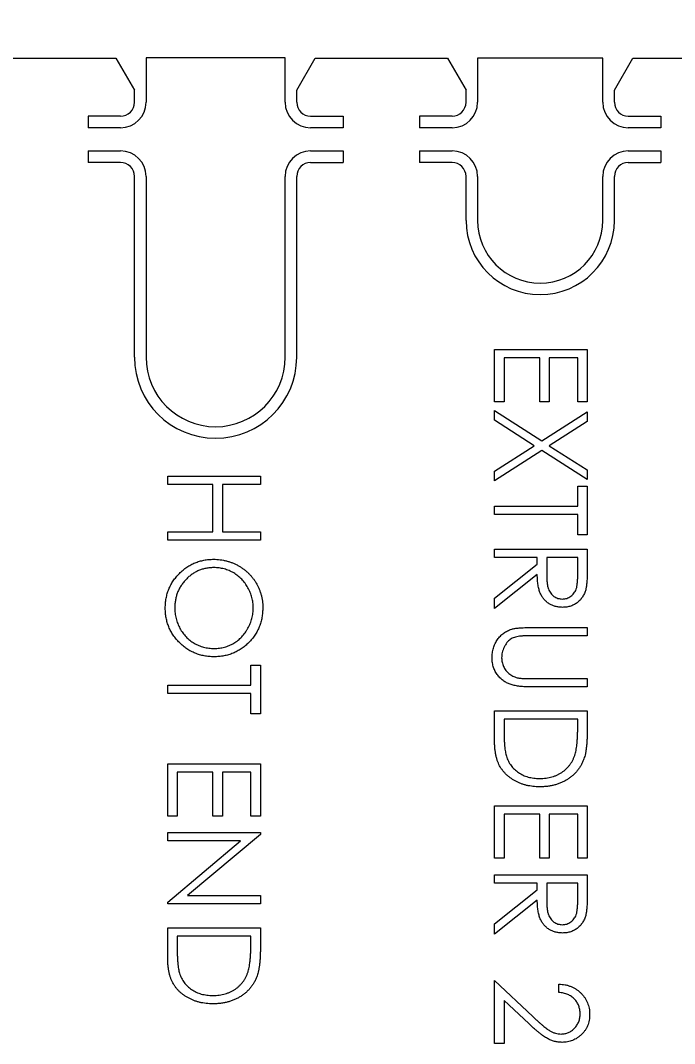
# Model space of a CAD drawing. Header units: millimetres. Extents: x 5 to 292, y 3 to 208.
# Drawn here: x 41.45 to 48.5, y 129.87 to 140.91 of the extents above; entities that cross this region are included whole.
import ezdxf

# ---------------------------------------------------------------- set-up
doc = ezdxf.new("R2010")
doc.units = ezdxf.units.MM
doc.layers.add('DIMENSIONS', color=179, linetype='Continuous')
doc.styles.add('SLDTEXTSTYLE1', font='TXT', dxfattribs={"width": 0.75})
doc.dimstyles.new('SLDDIMSTYLE1', dxfattribs={"dimtxt": 3.5, "dimasz": 3.302, "dimexe": 0, "dimexo": 0.0625, "dimgap": 0.875, "dimtad": 2, "dimlfac": 2, "dimrnd": 1e-09, "dimzin": 12, "dimdsep": 46, "dimtxsty": 'SLDTEXTSTYLE1', "dimblk1": 'CLOSED', "dimblk2": 'CLOSED', "dimsah": 1, "dimcen": 0.09, "dimadec": 0, "dimazin": 3, "dimtfac": 1, "dimtofl": 0, "dimtmove": 0, "dimatfit": 3, "dimldrblk": 'CLOSED', "dimfxl": 1, "dimfrac": 2, "dimtolj": 1, "dimtzin": 12, "dimarcsym": 0})

# ---------------------------------------------------------------- blocks, each defined once
blk = doc.blocks.new('_CLOSED')
at = {"color": 0, "linetype": 'ByBlock', "lineweight": -2}
for p, q in [((-1, 0.166667), (0, 0)), ((-1, 0.166667), (-1, -0.166667)), ((0, 0), (-1, -0.166667)), ((0, 0), (-1, 0))]:
    blk.add_line(p, q, dxfattribs=at)
blk = doc.blocks.new('_D_1')
at = {"layer": 'DIMENSIONS'}
for p, q in [((16.753, 136.699), (16.753, 148.917)), ((284.86, 133.699), (284.86, 148.917)), ((16.753, 147.917), (284.86, 147.917))]:
    blk.add_line(p, q, dxfattribs=at)
at = {"layer": 'DIMENSIONS', "xscale": 3.302, "yscale": 3.302}
for p, rotation in [((16.753, 147.917, -27.848), 180), ((284.86, 147.917, -27.848), 360)]:
    blk.add_blockref('_CLOSED', p, dxfattribs=dict(at, rotation=rotation))
at = {"layer": 'DIMENSIONS', "insert": (153.218, 152.429), "char_height": 3.5, "attachment_point": 1, "style": 'SLDTEXTSTYLE1'}
blk.add_mtext('536.22', dxfattribs=at)

msp = doc.modelspace()

# ---------------------------------------------------------------- linework, layer by layer
at = {"color": 7, "linetype": 'Continuous', "lineweight": 15}
for p, q in [((41.0529, 140.4991), (42.4779, 140.4991)), ((42.4779, 140.4991), (42.6779, 140.1527)), ((42.8029, 140.5027), (42.8029, 140.0241)), ((44.3029, 140.5027), (42.8029, 140.5027)), ((44.3029, 140.0241), (44.3029, 140.5027)), ((44.4279, 140.1527), (44.6279, 140.4991)), ((44.6279, 140.4991), (46.0529, 140.4991)), ((46.0529, 140.4991), (46.2529, 140.1527)), ((46.3779, 140.4991), (46.3779, 140.0241)), ((47.7279, 140.4991), (46.3779, 140.4991)), ((47.7279, 140.0241), (47.7279, 140.4991)), ((47.8529, 140.1527), (48.0529, 140.4991)), ((48.0529, 140.4991), (49.0529, 140.4991)), ((42.6779, 140.0241), (42.6779, 140.1527)), ((44.4279, 140.0241), (44.4279, 140.1527)), ((46.2529, 140.0241), (46.2529, 140.1527)), ((47.8529, 140.0241), (47.8529, 140.1527)), ((42.5279, 139.8741), (42.1779, 139.8741)), ((42.1779, 139.8741), (42.1779, 139.7491)), ((44.5779, 139.8741), (44.9279, 139.8741)), ((44.9279, 139.8741), (44.9279, 139.7491)), ((46.1029, 139.8741), (45.7529, 139.8741)), ((45.7529, 139.8741), (45.7529, 139.7491)), ((48.0029, 139.8741), (48.3529, 139.8741)), ((48.3529, 139.8741), (48.3529, 139.7491)), ((42.5279, 139.7491), (42.1779, 139.7491)), ((44.9279, 139.7491), (44.5779, 139.7491)), ((46.1029, 139.7491), (45.7529, 139.7491)), ((48.3529, 139.7491), (48.0029, 139.7491)), ((42.1779, 139.4991), (42.5279, 139.4991)), ((42.1779, 139.4991), (42.1779, 139.3741)), ((44.5779, 139.4991), (44.9279, 139.4991)), ((44.9279, 139.4991), (44.9279, 139.3741)), ((45.7529, 139.4991), (45.7529, 139.3741)), ((45.7529, 139.4991), (46.1029, 139.4991)), ((48.0029, 139.4991), (48.3529, 139.4991)), ((48.3529, 139.4991), (48.3529, 139.3741)), ((42.5279, 139.3741), (42.1779, 139.3741)), ((44.5779, 139.3741), (44.9279, 139.3741)), ((46.1029, 139.3741), (45.7529, 139.3741)), ((48.0029, 139.3741), (48.3529, 139.3741)), ((42.6779, 137.2741), (42.6779, 139.2241)), ((42.8029, 139.2241), (42.8029, 137.2741)), ((44.3029, 137.2741), (44.3029, 139.2241)), ((44.4279, 137.2741), (44.4279, 139.2241)), ((46.2529, 138.7491), (46.2529, 139.2241)), ((46.3779, 139.2241), (46.3779, 138.7491)), ((47.7279, 138.7491), (47.7279, 139.2241)), ((47.8529, 138.7491), (47.8529, 139.2241)), ((46.5603, 136.7937), (46.5603, 137.3578)), ((46.5603, 137.3578), (47.5603, 137.3578)), ((47.5603, 137.3578), (47.5603, 136.7937)), ((46.6628, 137.2681), (46.6628, 136.7937)), ((47.0475, 137.2681), (46.6628, 137.2681)), ((47.0475, 136.7937), (47.0475, 137.2681)), ((47.15, 137.2681), (47.15, 136.7937)), ((47.4577, 137.2681), (47.15, 137.2681)), ((47.4577, 136.7937), (47.4577, 137.2681)), ((46.6628, 136.7937), (46.5603, 136.7937)), ((47.15, 136.7937), (47.0475, 136.7937)), ((47.5603, 136.7937), (47.4577, 136.7937)), ((46.5603, 136.6976), (47.0703, 136.3711)), ((46.5603, 136.594), (46.5603, 136.6976)), ((47.0703, 136.3711), (47.5603, 136.6848)), ((47.5603, 136.6848), (47.5603, 136.5812)), ((46.9894, 136.3194), (46.5603, 136.594)), ((47.5603, 136.5812), (47.1512, 136.3194)), ((46.5603, 136.0447), (46.9894, 136.3194)), ((47.1512, 136.3194), (47.5603, 136.0575)), ((47.0703, 136.2675), (46.5603, 135.9412)), ((47.5603, 135.954), (47.0703, 136.2675)), ((43.0362, 135.9017), (43.0362, 135.9914)), ((43.0362, 135.9914), (44.0362, 135.9914)), ((44.0362, 135.9914), (44.0362, 135.9017)), ((46.5603, 135.9412), (46.5603, 136.0447)), ((47.5603, 136.0575), (47.5603, 135.954)), ((43.5233, 135.9017), (43.0362, 135.9017)), ((43.5233, 135.3889), (43.5233, 135.9017)), ((43.6259, 135.9017), (43.6259, 135.3889)), ((44.0362, 135.9017), (43.6259, 135.9017)), ((47.4577, 135.8835), (47.5603, 135.8835)), ((47.4577, 135.6655), (47.4577, 135.8835)), ((47.5603, 135.8835), (47.5603, 135.3578)), ((46.5603, 135.6655), (47.4577, 135.6655)), ((46.5603, 135.5758), (46.5603, 135.6655)), ((47.4577, 135.5758), (46.5603, 135.5758)), ((47.4577, 135.3578), (47.4577, 135.5758)), ((43.0362, 135.3889), (43.5233, 135.3889)), ((43.0362, 135.2991), (43.0362, 135.3889)), ((44.0362, 135.2991), (43.0362, 135.2991)), ((43.6259, 135.3889), (44.0362, 135.3889)), ((44.0362, 135.3889), (44.0362, 135.2991)), ((47.5603, 135.3578), (47.4577, 135.3578)), ((46.5603, 135.1142), (46.5603, 135.204)), ((46.5603, 135.204), (47.5603, 135.204)), ((47.5603, 135.204), (47.5603, 135.0039)), ((47.0218, 135.1142), (46.5603, 135.1142)), ((47.0218, 135.0413), (47.0218, 135.1142)), ((47.1244, 135.1142), (47.123, 134.9311)), ((47.4577, 135.1142), (47.1244, 135.1142)), ((47.4577, 134.9267), (47.4577, 135.1142)), ((46.5603, 134.6739), (47.0218, 135.0413)), ((47.0218, 134.9303), (46.5603, 134.563)), ((46.5603, 134.563), (46.5603, 134.6739)), ((46.9563, 134.3578), (47.5603, 134.3578)), ((47.5603, 134.3578), (47.5603, 134.2681)), ((47.5603, 134.2681), (46.9611, 134.2681)), ((43.9336, 133.953), (44.0362, 133.953)), ((43.9336, 133.735), (43.9336, 133.953)), ((44.0362, 133.953), (44.0362, 133.4273)), ((46.9611, 133.8065), (47.5603, 133.8065)), ((47.5603, 133.8065), (47.5603, 133.7168)), ((43.0362, 133.735), (43.9336, 133.735)), ((43.0362, 133.6453), (43.0362, 133.735)), ((43.9336, 133.6453), (43.0362, 133.6453)), ((43.9336, 133.4273), (43.9336, 133.6453)), ((47.5603, 133.7168), (46.9563, 133.7168)), ((44.0362, 133.4273), (43.9336, 133.4273)), ((46.5603, 133.4604), (47.5603, 133.4604)), ((46.5603, 133.1505), (46.5603, 133.4604)), ((47.5603, 133.4604), (47.5603, 133.2585)), ((46.6628, 133.3707), (46.6628, 133.2559)), ((47.4577, 133.3707), (46.6628, 133.3707)), ((47.4577, 133.3003), (47.4577, 133.3707)), ((43.0362, 132.3248), (43.0362, 132.8889)), ((43.0362, 132.8889), (44.0362, 132.8889)), ((44.0362, 132.8889), (44.0362, 132.3248)), ((43.1387, 132.7991), (43.1387, 132.3248)), ((43.5233, 132.7991), (43.1387, 132.7991)), ((43.5233, 132.3248), (43.5233, 132.7991)), ((43.6259, 132.7991), (43.6259, 132.3248)), ((43.9336, 132.7991), (43.6259, 132.7991)), ((43.9336, 132.3248), (43.9336, 132.7991)), ((46.5603, 131.8707), (46.5603, 132.4348)), ((46.5603, 132.4348), (47.5603, 132.4348)), ((47.5603, 132.4348), (47.5603, 131.8707)), ((43.1387, 132.3248), (43.0362, 132.3248)), ((43.6259, 132.3248), (43.5233, 132.3248)), ((44.0362, 132.3248), (43.9336, 132.3248)), ((46.6628, 132.345), (46.6628, 131.8707)), ((47.0475, 132.345), (46.6628, 132.345)), ((47.0475, 131.8707), (47.0475, 132.345)), ((47.15, 132.345), (47.15, 131.8707)), ((47.4577, 132.345), (47.15, 132.345)), ((47.4577, 131.8707), (47.4577, 132.345)), ((43.0362, 132.1453), (44.0362, 132.1453)), ((43.0362, 132.0555), (43.0362, 132.1453)), ((44.0362, 132.1264), (43.2491, 131.4658)), ((44.0362, 132.1453), (44.0362, 132.1264)), ((43.8214, 132.0555), (43.0362, 132.0555)), ((43.0362, 131.3965), (43.8214, 132.0555)), ((46.6628, 131.8707), (46.5603, 131.8707)), ((47.15, 131.8707), (47.0475, 131.8707)), ((47.5603, 131.8707), (47.4577, 131.8707)), ((46.5603, 131.6014), (46.5603, 131.6912)), ((46.5603, 131.6912), (47.5603, 131.6912)), ((47.5603, 131.6912), (47.5603, 131.491)), ((47.0218, 131.6014), (46.5603, 131.6014)), ((47.0218, 131.5285), (47.0218, 131.6014)), ((47.1244, 131.6014), (47.123, 131.4183)), ((47.4577, 131.6014), (47.1244, 131.6014)), ((47.4577, 131.4139), (47.4577, 131.6014)), ((43.2491, 131.4658), (44.0362, 131.4658)), ((44.0362, 131.4658), (44.0362, 131.376)), ((46.5603, 131.1611), (47.0218, 131.5285)), ((43.0362, 131.376), (43.0362, 131.3965)), ((44.0362, 131.376), (43.0362, 131.376)), ((47.0218, 131.4175), (46.5603, 131.0501)), ((43.0362, 131.1196), (44.0362, 131.1196)), ((43.0362, 130.8097), (43.0362, 131.1196)), ((44.0362, 131.1196), (44.0362, 130.9177)), ((46.5603, 131.0501), (46.5603, 131.1611)), ((43.9336, 131.0299), (43.1387, 131.0299)), ((43.1387, 131.0299), (43.1387, 130.9151)), ((43.9336, 130.9596), (43.9336, 131.0299)), ((46.5603, 130.5501), (46.9741, 130.1623)), ((46.5603, 129.8707), (46.5603, 130.5501)), ((47.2526, 130.4219), (47.2526, 130.5117)), ((46.6628, 130.336), (46.6628, 129.8707)), ((46.9299, 130.0858), (46.6628, 130.336)), ((46.6628, 129.8707), (46.5603, 129.8707))]:
    msp.add_line(p, q, dxfattribs=at)
for centre, radius, start, end in [((42.5279, 140.0241), 0.15, 270, 0), ((42.5279, 140.0241), 0.275, 270, 0), ((44.5779, 140.0241), 0.275, 180, 270), ((44.5779, 140.0241), 0.15, 180, 270), ((46.1029, 140.0241), 0.15, 270, 0), ((46.1029, 140.0241), 0.275, 270, 0), ((48.0029, 140.0241), 0.275, 180, 270), ((48.0029, 140.0241), 0.15, 180, 270), ((42.5279, 139.2241), 0.275, 0, 90), ((44.5779, 139.2241), 0.275, 90, 180), ((46.1029, 139.2241), 0.275, 0, 90), ((48.0029, 139.2241), 0.275, 90, 180), ((42.5279, 139.2241), 0.15, 0, 90), ((44.5779, 139.2241), 0.15, 90, 180), ((46.1029, 139.2241), 0.15, 0, 90), ((48.0029, 139.2241), 0.15, 90, 180), ((47.0529, 138.7491), 0.8, 180, 0), ((47.0529, 138.7491), 0.675, 180, 0), ((43.5529, 137.2741), 0.875, 180, 0), ((43.5529, 137.2741), 0.75, 180, 0)]:
    msp.add_arc(centre, radius, start, end, dxfattribs=at)
for points, knots in [([(43.0105, 134.5667), (43.011, 134.5849), (43.0118, 134.6206), (43.0193, 134.673), (43.031, 134.7234), (43.0477, 134.7715), (43.0693, 134.8175), (43.0957, 134.8614), (43.1269, 134.9029), (43.1624, 134.9419), (43.201, 134.9775), (43.2424, 135.0086), (43.2857, 135.035), (43.3311, 135.0565), (43.3784, 135.0735), (43.4278, 135.0852), (43.4791, 135.0927), (43.514, 135.0936), (43.5318, 135.094)], [0, 0, 0, 0, 0.0658189, 0.1297465, 0.192072, 0.2534594, 0.3145696, 0.3762799, 0.4390257, 0.503267, 0.5674928, 0.6297048, 0.6909996, 0.7514517, 0.8120044, 0.8731497, 0.9356355, 1, 1, 1, 1]), ([(43.5318, 135.094), (43.5437, 135.0938), (43.5673, 135.0935), (43.6024, 135.0899), (43.6369, 135.0846), (43.6708, 135.077), (43.7039, 135.067), (43.7366, 135.0553), (43.7683, 135.041), (43.7994, 135.0248), (43.8293, 135.0067), (43.8575, 134.9867), (43.8844, 134.9656), (43.9091, 134.9424), (43.9325, 134.9179), (43.9542, 134.8918), (43.9743, 134.8642), (43.9924, 134.8349), (44.0088, 134.8047), (44.0228, 134.7736), (44.0349, 134.742), (44.0447, 134.7097), (44.0524, 134.6769), (44.0577, 134.6434), (44.0613, 134.6093), (44.0617, 134.5863), (44.0618, 134.5748)], [0, 0, 0, 0, 0.043209, 0.0858729, 0.12812, 0.170152, 0.2119176, 0.253753, 0.2960064, 0.3384434, 0.3810154, 0.4228205, 0.4640891, 0.5051258, 0.545975, 0.5869852, 0.6283386, 0.6700838, 0.7119916, 0.7530392, 0.7940494, 0.8348855, 0.8754983, 0.9165473, 0.9580038, 1, 1, 1, 1]), ([(43.5322, 135.0042), (43.5177, 135.0039), (43.4893, 135.0032), (43.4476, 134.9969), (43.4076, 134.9872), (43.3694, 134.973), (43.3328, 134.9552), (43.2979, 134.9332), (43.2649, 134.9071), (43.234, 134.8775), (43.2057, 134.8451), (43.181, 134.8107), (43.16, 134.7747), (43.1429, 134.737), (43.1294, 134.6977), (43.1201, 134.6566), (43.114, 134.6141), (43.1134, 134.5851), (43.1131, 134.5704)], [0, 0, 0, 0, 0.064504, 0.1268993, 0.1877465, 0.2481497, 0.3085861, 0.369583, 0.431827, 0.4961797, 0.5606679, 0.6235045, 0.6852604, 0.7465368, 0.8083274, 0.8704862, 0.9343169, 1, 1, 1, 1]), ([(43.9592, 134.5704), (43.9591, 134.5798), (43.9589, 134.5987), (43.9559, 134.6268), (43.9515, 134.6545), (43.9454, 134.6819), (43.937, 134.7087), (43.9273, 134.7354), (43.9155, 134.7616), (43.9022, 134.7872), (43.8875, 134.812), (43.8712, 134.8354), (43.8538, 134.8575), (43.8351, 134.8782), (43.8152, 134.8975), (43.7942, 134.9156), (43.7716, 134.932), (43.7481, 134.947), (43.7236, 134.9604), (43.6984, 134.9724), (43.6723, 134.9821), (43.6456, 134.9901), (43.6182, 134.9967), (43.5901, 135.0009), (43.5614, 135.0039), (43.542, 135.0041), (43.5322, 135.0042)], [0, 0, 0, 0, 0.0420233, 0.0836449, 0.1249838, 0.1662475, 0.2077016, 0.2496311, 0.2917418, 0.3347429, 0.3774602, 0.4195563, 0.4610442, 0.5020963, 0.5428907, 0.5838008, 0.6248636, 0.6662247, 0.7073992, 0.7485567, 0.7896546, 0.8307397, 0.8720701, 0.9139934, 0.9564981, 1, 1, 1, 1]), ([(47.5603, 135.0039), (47.5602, 134.9905), (47.5602, 134.9649), (47.5597, 134.9281), (47.5583, 134.8948), (47.5571, 134.8647), (47.555, 134.8381), (47.553, 134.8148), (47.5503, 134.7948), (47.5478, 134.7828), (47.5467, 134.7773)], [0, 0, 0, 0, 0.1762578, 0.3384344, 0.4848221, 0.6171576, 0.7346984, 0.8373852, 0.9263724, 1, 1, 1, 1]), ([(47.2929, 134.5758), (47.2795, 134.5762), (47.2535, 134.577), (47.2158, 134.5847), (47.1806, 134.5972), (47.148, 134.6144), (47.1186, 134.6363), (47.0928, 134.6627), (47.0711, 134.6935), (47.0562, 134.7222), (47.0466, 134.7476), (47.0398, 134.7685), (47.0346, 134.7912), (47.0299, 134.8157), (47.0264, 134.8419), (47.0238, 134.8698), (47.0222, 134.8995), (47.0219, 134.9199), (47.0218, 134.9303)], [0, 0, 0, 0, 0.0787802, 0.1537206, 0.2267135, 0.2991912, 0.37119, 0.4430064, 0.5166892, 0.5932172, 0.6338729, 0.6769891, 0.7228995, 0.7719586, 0.8242113, 0.8793787, 0.9379481, 1, 1, 1, 1]), ([(47.123, 134.9311), (47.123, 134.9226), (47.123, 134.906), (47.1241, 134.8821), (47.1254, 134.8597), (47.1274, 134.8392), (47.13, 134.8203), (47.1332, 134.8032), (47.1369, 134.7878), (47.1427, 134.7698), (47.1518, 134.7497), (47.1651, 134.7279), (47.1818, 134.7094), (47.201, 134.6937), (47.222, 134.6811), (47.2447, 134.6722), (47.2685, 134.6665), (47.2848, 134.6659), (47.2931, 134.6655)], [0, 0, 0, 0, 0.0716681, 0.1389133, 0.2011846, 0.2591244, 0.312255, 0.3606815, 0.4050861, 0.4451017, 0.5187778, 0.5894616, 0.6584622, 0.7272832, 0.7963225, 0.8631749, 0.9309494, 1, 1, 1, 1]), ([(47.2931, 134.6655), (47.3011, 134.6659), (47.317, 134.6665), (47.3404, 134.6721), (47.3624, 134.6815), (47.383, 134.6942), (47.4017, 134.7096), (47.4177, 134.7277), (47.4309, 134.7479), (47.4394, 134.7669), (47.4446, 134.7838), (47.4482, 134.7985), (47.4511, 134.8151), (47.4535, 134.8337), (47.4555, 134.8542), (47.4569, 134.8767), (47.4577, 134.9011), (47.4577, 134.918), (47.4577, 134.9267)], [0, 0, 0, 0, 0.0688143, 0.1363648, 0.2040194, 0.2730637, 0.3429133, 0.4109654, 0.4791688, 0.549308, 0.5876516, 0.6306467, 0.6788788, 0.7319343, 0.7911114, 0.8552832, 0.9250859, 1, 1, 1, 1]), ([(47.5467, 134.7773), (47.5449, 134.77), (47.5413, 134.7555), (47.5337, 134.7347), (47.525, 134.7148), (47.5147, 134.696), (47.5028, 134.6784), (47.4895, 134.6617), (47.4749, 134.6459), (47.4586, 134.6317), (47.4415, 134.6183), (47.4231, 134.607), (47.4037, 134.5972), (47.3834, 134.5895), (47.3621, 134.5832), (47.3399, 134.5788), (47.3167, 134.5762), (47.3009, 134.5759), (47.2929, 134.5758)], [0, 0, 0, 0, 0.0642168, 0.1270638, 0.1887445, 0.2491321, 0.3094525, 0.3698267, 0.4306501, 0.4923519, 0.5540721, 0.6156898, 0.6767977, 0.738439, 0.8013169, 0.8651845, 0.9316413, 1, 1, 1, 1]), ([(43.5366, 134.0427), (43.5186, 134.0432), (43.4831, 134.044), (43.4311, 134.0515), (43.3811, 134.0632), (43.3331, 134.08), (43.2872, 134.1015), (43.2435, 134.1279), (43.202, 134.1591), (43.163, 134.1946), (43.1273, 134.2333), (43.0962, 134.2748), (43.0694, 134.3182), (43.0481, 134.364), (43.031, 134.4116), (43.0193, 134.4615), (43.0118, 134.5134), (43.011, 134.5488), (43.0105, 134.5667)], [0, 0, 0, 0, 0.0652265, 0.128569, 0.1903204, 0.251378, 0.3123875, 0.3737887, 0.4364312, 0.5005668, 0.5646868, 0.6271355, 0.6884554, 0.7492457, 0.8101552, 0.8716709, 0.9347735, 1, 1, 1, 1]), ([(43.1131, 134.5704), (43.1132, 134.5605), (43.1135, 134.5409), (43.1162, 134.5117), (43.1206, 134.483), (43.1268, 134.455), (43.1347, 134.4275), (43.144, 134.4005), (43.1556, 134.3743), (43.1684, 134.3485), (43.1831, 134.3238), (43.1988, 134.3002), (43.2162, 134.2784), (43.2346, 134.2577), (43.2543, 134.2384), (43.2753, 134.2205), (43.2978, 134.2042), (43.3213, 134.1893), (43.3458, 134.1759), (43.3711, 134.1642), (43.3971, 134.1544), (43.4237, 134.1464), (43.451, 134.1401), (43.479, 134.1358), (43.5077, 134.1328), (43.527, 134.1326), (43.5368, 134.1325)], [0, 0, 0, 0, 0.0436332, 0.0865378, 0.1291773, 0.1714363, 0.2134159, 0.255266, 0.2973695, 0.3399407, 0.3823475, 0.4239529, 0.4648712, 0.5055723, 0.5460026, 0.586568, 0.6270648, 0.6682707, 0.7095492, 0.7504282, 0.7910962, 0.8320271, 0.873136, 0.9146108, 0.956956, 1, 1, 1, 1]), ([(44.0618, 134.5748), (44.0613, 134.5562), (44.0604, 134.5199), (44.0534, 134.4664), (44.0412, 134.4154), (44.0249, 134.3664), (44.0032, 134.32), (43.977, 134.2758), (43.9461, 134.2339), (43.9105, 134.195), (43.8718, 134.1594), (43.8305, 134.128), (43.7869, 134.1017), (43.7411, 134.0801), (43.6931, 134.0632), (43.6428, 134.0515), (43.5904, 134.044), (43.5547, 134.0432), (43.5366, 134.0427)], [0, 0, 0, 0, 0.06657, 0.130749, 0.1934128, 0.2549894, 0.3161136, 0.3772618, 0.4394008, 0.5029706, 0.566525, 0.6282311, 0.6890906, 0.7493447, 0.8101696, 0.8716098, 0.9348692, 1, 1, 1, 1]), ([(43.5368, 134.1325), (43.5465, 134.1326), (43.5657, 134.1328), (43.5941, 134.1358), (43.6219, 134.1401), (43.6489, 134.1463), (43.6752, 134.1544), (43.7008, 134.1642), (43.7257, 134.1759), (43.7499, 134.1893), (43.7731, 134.2043), (43.7952, 134.2207), (43.816, 134.2388), (43.8358, 134.2581), (43.8542, 134.279), (43.8714, 134.3015), (43.8875, 134.3252), (43.9022, 134.3503), (43.9156, 134.3762), (43.9272, 134.4028), (43.937, 134.4298), (43.9454, 134.4571), (43.9515, 134.4849), (43.9559, 134.5131), (43.9589, 134.5416), (43.9591, 134.5607), (43.9592, 134.5704)], [0, 0, 0, 0, 0.0429151, 0.08513, 0.1264733, 0.167453, 0.2079763, 0.2482494, 0.28875, 0.3296699, 0.3705373, 0.4111286, 0.4518189, 0.4924059, 0.5334859, 0.5752631, 0.6174406, 0.6606717, 0.7039402, 0.7468675, 0.7890793, 0.831104, 0.873238, 0.9151658, 0.9573807, 1, 1, 1, 1]), ([(46.5346, 134.0275), (46.5349, 134.0371), (46.5353, 134.056), (46.5378, 134.0838), (46.5426, 134.1105), (46.5486, 134.1363), (46.557, 134.1608), (46.5667, 134.1845), (46.5787, 134.2069), (46.592, 134.2284), (46.607, 134.2483), (46.6233, 134.2666), (46.6407, 134.2833), (46.6594, 134.2982), (46.6792, 134.3113), (46.7002, 134.3227), (46.7224, 134.3324), (46.7378, 134.3375), (46.7456, 134.34)], [0, 0, 0, 0, 0.0711745, 0.1396441, 0.2063172, 0.2713732, 0.3354181, 0.3980763, 0.4606079, 0.5229695, 0.5847157, 0.6448949, 0.7042906, 0.7629982, 0.8210874, 0.8801039, 0.9393885, 1, 1, 1, 1]), ([(46.7456, 134.34), (46.7509, 134.3415), (46.7625, 134.3447), (46.7816, 134.3481), (46.8036, 134.351), (46.8285, 134.3537), (46.8563, 134.3553), (46.887, 134.3567), (46.9207, 134.3578), (46.9441, 134.3578), (46.9563, 134.3578)], [0, 0, 0, 0, 0.0781299, 0.1694654, 0.2743353, 0.3921102, 0.5236873, 0.6683654, 0.8271319, 1, 1, 1, 1]), ([(46.8281, 134.2641), (46.8187, 134.2626), (46.8005, 134.2597), (46.7745, 134.2524), (46.7511, 134.2422), (46.7295, 134.23), (46.7104, 134.2141), (46.6928, 134.1949), (46.6773, 134.1717), (46.6632, 134.1459), (46.6519, 134.1181), (46.6433, 134.0897), (46.6381, 134.0611), (46.6375, 134.042), (46.6372, 134.0325)], [0, 0, 0, 0, 0.086315, 0.1677665, 0.2444327, 0.3181347, 0.3918841, 0.4700681, 0.5539042, 0.6443395, 0.7368747, 0.8261684, 0.9136786, 1, 1, 1, 1]), ([(46.9611, 134.2681), (46.9526, 134.2681), (46.9366, 134.2681), (46.9136, 134.268), (46.8933, 134.2675), (46.8754, 134.2672), (46.86, 134.2665), (46.8471, 134.266), (46.8368, 134.2653), (46.8307, 134.2644), (46.8281, 134.2641)], [0, 0, 0, 0, 0.1910786, 0.3626046, 0.5160988, 0.650038, 0.7659767, 0.862374, 0.9408421, 1, 1, 1, 1]), ([(46.9563, 133.7168), (46.9454, 133.7169), (46.9242, 133.717), (46.8931, 133.7182), (46.8635, 133.7202), (46.8356, 133.723), (46.8094, 133.7266), (46.7846, 133.7307), (46.7615, 133.7359), (46.7398, 133.742), (46.7192, 133.7489), (46.6996, 133.7579), (46.6805, 133.768), (46.6621, 133.78), (46.6444, 133.7935), (46.6275, 133.8088), (46.611, 133.8253), (46.5955, 133.8434), (46.5813, 133.8628), (46.5687, 133.8834), (46.5582, 133.9049), (46.5495, 133.9275), (46.5429, 133.9511), (46.538, 133.9757), (46.5353, 134.0013), (46.5349, 134.0187), (46.5346, 134.0275)], [0, 0, 0, 0, 0.054858, 0.1070588, 0.1569784, 0.2039923, 0.2484915, 0.2904833, 0.330489, 0.3678859, 0.4038581, 0.4400093, 0.476295, 0.5127923, 0.5504848, 0.5883811, 0.6276453, 0.6679795, 0.7084328, 0.7486023, 0.7890878, 0.8294612, 0.870371, 0.9122142, 0.9555466, 1, 1, 1, 1]), ([(46.6372, 134.0325), (46.6375, 134.0244), (46.6381, 134.0081), (46.6419, 133.9839), (46.6487, 133.9604), (46.6576, 133.9373), (46.6692, 133.9158), (46.6826, 133.8956), (46.6984, 133.8776), (46.7159, 133.8612), (46.7356, 133.8469), (46.7571, 133.8345), (46.7807, 133.8244), (46.7973, 133.8193), (46.8059, 133.8168)], [0, 0, 0, 0, 0.0828906, 0.1653025, 0.2477619, 0.3315277, 0.4152798, 0.4963662, 0.5771513, 0.6577825, 0.7393216, 0.8237931, 0.909476, 1, 1, 1, 1]), ([(46.8059, 133.8168), (46.8094, 133.8159), (46.8173, 133.814), (46.8306, 133.8122), (46.8462, 133.8104), (46.8644, 133.8091), (46.8851, 133.8078), (46.9082, 133.8071), (46.9339, 133.8067), (46.9518, 133.8066), (46.9611, 133.8065)], [0, 0, 0, 0, 0.0698351, 0.1556208, 0.2578016, 0.3738112, 0.5064025, 0.6555645, 0.8200793, 1, 1, 1, 1]), ([(46.6628, 133.2559), (46.6629, 133.2394), (46.6631, 133.2076), (46.6643, 133.162), (46.6662, 133.1204), (46.6689, 133.0826), (46.6726, 133.0488), (46.6766, 133.0189), (46.6816, 132.993), (46.6862, 132.9773), (46.6883, 132.97)], [0, 0, 0, 0, 0.1719007, 0.3306279, 0.4755488, 0.6067462, 0.7250238, 0.8297424, 0.9213228, 1, 1, 1, 1]), ([(47.4297, 132.993), (47.432, 133.0014), (47.4369, 133.0193), (47.4423, 133.0484), (47.447, 133.0811), (47.4511, 133.1177), (47.4539, 133.1579), (47.4561, 133.202), (47.4576, 133.2499), (47.4577, 133.2831), (47.4577, 133.3003)], [0, 0, 0, 0, 0.0843186, 0.1792845, 0.2865825, 0.4051115, 0.5355929, 0.6781902, 0.8329758, 1, 1, 1, 1]), ([(47.5603, 133.2585), (47.5602, 133.2409), (47.5599, 133.207), (47.5584, 133.1579), (47.5556, 133.1126), (47.5516, 133.071), (47.5467, 133.0332), (47.5406, 132.9991), (47.5333, 132.9687), (47.5272, 132.95), (47.5242, 132.9412)], [0, 0, 0, 0, 0.1642892, 0.3174059, 0.4588436, 0.5893665, 0.7078313, 0.81577, 0.9128799, 1, 1, 1, 1]), ([(47.0477, 132.6399), (47.0353, 132.6401), (47.0109, 132.6404), (46.975, 132.6436), (46.9402, 132.6482), (46.9066, 132.6554), (46.874, 132.6641), (46.8426, 132.6752), (46.8122, 132.6879), (46.7832, 132.7028), (46.7558, 132.7191), (46.7299, 132.7367), (46.7059, 132.7554), (46.6839, 132.7754), (46.6637, 132.7966), (46.6453, 132.8189), (46.629, 132.8426), (46.6141, 132.8675), (46.6011, 132.8942), (46.5901, 132.9234), (46.581, 132.9551), (46.5734, 132.9893), (46.5674, 133.026), (46.5634, 133.0653), (46.5606, 133.1071), (46.5604, 133.1357), (46.5603, 133.1505)], [0, 0, 0, 0, 0.04608068, 0.0908068, 0.13429527, 0.17702439, 0.21882273, 0.26024412, 0.30107987, 0.34161389, 0.38158342, 0.42011959, 0.45807462, 0.49473849, 0.53119462, 0.5669337, 0.60271265, 0.63832661, 0.67485325, 0.71346737, 0.7544418, 0.79781536, 0.84398946, 0.89307157, 0.94496335, 1, 1, 1, 1]), ([(47.0479, 132.7296), (47.0596, 132.7298), (47.0825, 132.7301), (47.1162, 132.7337), (47.1487, 132.739), (47.1798, 132.7466), (47.2097, 132.7564), (47.2382, 132.7685), (47.2657, 132.7825), (47.2914, 132.799), (47.3157, 132.8171), (47.338, 132.8372), (47.3582, 132.859), (47.3769, 132.8822), (47.393, 132.9075), (47.4075, 132.9343), (47.4198, 132.963), (47.4264, 132.9829), (47.4297, 132.993)], [0, 0, 0, 0, 0.0701512, 0.1378126, 0.2032262, 0.2671741, 0.330024, 0.3917943, 0.4530844, 0.5143339, 0.575, 0.6348655, 0.6941163, 0.7534416, 0.8131258, 0.8740797, 0.936007, 1, 1, 1, 1]), ([(46.6883, 132.97), (46.6915, 132.9609), (46.6979, 132.9428), (46.7094, 132.9169), (46.7232, 132.8927), (46.7384, 132.8698), (46.7558, 132.8485), (46.7748, 132.8287), (46.7956, 132.8103), (46.8182, 132.7935), (46.8424, 132.7785), (46.8679, 132.7655), (46.8946, 132.7542), (46.9228, 132.7452), (46.9523, 132.7382), (46.983, 132.7333), (47.015, 132.7302), (47.0368, 132.7298), (47.0479, 132.7296)], [0, 0, 0, 0, 0.0624145, 0.1233382, 0.1831245, 0.241783, 0.3005789, 0.3596801, 0.4188816, 0.4795307, 0.5408505, 0.6023034, 0.6644632, 0.7278057, 0.7928948, 0.8596723, 0.9284644, 1, 1, 1, 1]), ([(47.5242, 132.9412), (47.5198, 132.9296), (47.5111, 132.9067), (47.4947, 132.8741), (47.476, 132.8435), (47.4552, 132.8146), (47.4315, 132.788), (47.4061, 132.7629), (47.3779, 132.7402), (47.3476, 132.7193), (47.3155, 132.7005), (47.2817, 132.6842), (47.2464, 132.6707), (47.2095, 132.6594), (47.1712, 132.6505), (47.1313, 132.6445), (47.0899, 132.6405), (47.0619, 132.6401), (47.0477, 132.6399)], [0, 0, 0, 0, 0.061545, 0.1216943, 0.1811549, 0.2398754, 0.2987019, 0.3576474, 0.4176048, 0.478494, 0.5404071, 0.602345, 0.6650043, 0.7285593, 0.7936505, 0.8605343, 0.929236, 1, 1, 1, 1]), ([(47.5603, 131.491), (47.5602, 131.4777), (47.5602, 131.452), (47.5597, 131.4153), (47.5583, 131.3819), (47.5571, 131.3519), (47.555, 131.3253), (47.553, 131.302), (47.5503, 131.282), (47.5478, 131.2699), (47.5467, 131.2645)], [0, 0, 0, 0, 0.1762578, 0.3384344, 0.4848221, 0.6171576, 0.7346984, 0.8373852, 0.9263724, 1, 1, 1, 1]), ([(47.2929, 131.063), (47.2795, 131.0634), (47.2535, 131.0642), (47.2158, 131.0718), (47.1806, 131.0843), (47.148, 131.1016), (47.1186, 131.1235), (47.0928, 131.1499), (47.0711, 131.1807), (47.0562, 131.2094), (47.0466, 131.2348), (47.0398, 131.2556), (47.0346, 131.2784), (47.0299, 131.3028), (47.0264, 131.3291), (47.0238, 131.357), (47.0222, 131.3867), (47.0219, 131.407), (47.0218, 131.4175)], [0, 0, 0, 0, 0.0787802, 0.1537206, 0.2267135, 0.2991912, 0.37119, 0.4430064, 0.5166892, 0.5932172, 0.6338729, 0.6769891, 0.7228995, 0.7719586, 0.8242113, 0.8793787, 0.9379481, 1, 1, 1, 1]), ([(47.123, 131.4183), (47.123, 131.4098), (47.123, 131.3932), (47.1241, 131.3692), (47.1254, 131.3469), (47.1274, 131.3263), (47.13, 131.3075), (47.1332, 131.2904), (47.1369, 131.275), (47.1427, 131.257), (47.1518, 131.2369), (47.1651, 131.2151), (47.1818, 131.1965), (47.201, 131.1808), (47.222, 131.1682), (47.2447, 131.1593), (47.2685, 131.1537), (47.2848, 131.153), (47.2931, 131.1527)], [0, 0, 0, 0, 0.0716681, 0.1389133, 0.2011846, 0.2591244, 0.312255, 0.3606815, 0.4050861, 0.4451017, 0.5187778, 0.5894616, 0.6584622, 0.7272832, 0.7963225, 0.8631749, 0.9309494, 1, 1, 1, 1]), ([(47.2931, 131.1527), (47.3011, 131.153), (47.317, 131.1537), (47.3404, 131.1593), (47.3624, 131.1687), (47.383, 131.1813), (47.4017, 131.1968), (47.4177, 131.2149), (47.4309, 131.2351), (47.4394, 131.2541), (47.4446, 131.271), (47.4482, 131.2857), (47.4511, 131.3023), (47.4535, 131.3209), (47.4555, 131.3414), (47.4569, 131.3639), (47.4577, 131.3883), (47.4577, 131.4052), (47.4577, 131.4139)], [0, 0, 0, 0, 0.0688143, 0.1363648, 0.2040194, 0.2730637, 0.3429133, 0.4109654, 0.4791688, 0.549308, 0.5876516, 0.6306467, 0.6788788, 0.7319343, 0.7911114, 0.8552832, 0.9250859, 1, 1, 1, 1]), ([(47.5467, 131.2645), (47.5449, 131.2572), (47.5413, 131.2427), (47.5337, 131.2218), (47.525, 131.202), (47.5147, 131.1832), (47.5028, 131.1655), (47.4895, 131.1489), (47.4749, 131.1331), (47.4586, 131.1189), (47.4415, 131.1055), (47.4231, 131.0942), (47.4037, 131.0844), (47.3834, 131.0767), (47.3621, 131.0704), (47.3399, 131.066), (47.3167, 131.0634), (47.3009, 131.0631), (47.2929, 131.063)], [0, 0, 0, 0, 0.0642168, 0.1270638, 0.1887445, 0.2491321, 0.3094525, 0.3698267, 0.4306501, 0.4923519, 0.5540721, 0.6156898, 0.6767977, 0.738439, 0.8013169, 0.8651845, 0.9316413, 1, 1, 1, 1]), ([(43.1387, 130.9151), (43.1388, 130.8986), (43.1389, 130.8669), (43.1401, 130.8213), (43.1421, 130.7796), (43.1448, 130.7418), (43.1484, 130.708), (43.1525, 130.6781), (43.1575, 130.6522), (43.1621, 130.6365), (43.1642, 130.6292)], [0, 0, 0, 0, 0.1719007, 0.3306279, 0.4755488, 0.6067462, 0.7250238, 0.8297424, 0.9213228, 1, 1, 1, 1]), ([(43.9056, 130.6523), (43.9079, 130.6607), (43.9128, 130.6785), (43.9182, 130.7076), (43.9229, 130.7403), (43.9269, 130.7769), (43.9298, 130.8172), (43.932, 130.8613), (43.9334, 130.9092), (43.9335, 130.9423), (43.9336, 130.9596)], [0, 0, 0, 0, 0.0843186, 0.1792845, 0.2865825, 0.4051115, 0.5355929, 0.6781902, 0.8329758, 1, 1, 1, 1]), ([(44.0362, 130.9177), (44.036, 130.9001), (44.0358, 130.8662), (44.0342, 130.8172), (44.0315, 130.7718), (44.0275, 130.7303), (44.0226, 130.6924), (44.0165, 130.6584), (44.0092, 130.628), (44.003, 130.6092), (44.0001, 130.6004)], [0, 0, 0, 0, 0.1642892, 0.3174059, 0.4588436, 0.5893665, 0.7078313, 0.81577, 0.9128799, 1, 1, 1, 1]), ([(43.5235, 130.2991), (43.5112, 130.2993), (43.4868, 130.2997), (43.4509, 130.3028), (43.4161, 130.3075), (43.3825, 130.3146), (43.3498, 130.3233), (43.3184, 130.3344), (43.2881, 130.3472), (43.2591, 130.3621), (43.2316, 130.3784), (43.2058, 130.3959), (43.1818, 130.4146), (43.1598, 130.4346), (43.1396, 130.4558), (43.1212, 130.4782), (43.1048, 130.5018), (43.09, 130.5267), (43.077, 130.5535), (43.066, 130.5826), (43.0569, 130.6144), (43.0493, 130.6486), (43.0433, 130.6853), (43.0393, 130.7245), (43.0365, 130.7663), (43.0363, 130.795), (43.0362, 130.8097)], [0, 0, 0, 0, 0.04608068, 0.0908068, 0.13429527, 0.17702439, 0.21882273, 0.26024412, 0.30107987, 0.34161389, 0.38158342, 0.42011959, 0.45807462, 0.49473849, 0.53119462, 0.5669337, 0.60271265, 0.63832661, 0.67485325, 0.71346737, 0.7544418, 0.79781536, 0.84398946, 0.89307157, 0.94496335, 1, 1, 1, 1]), ([(43.1642, 130.6292), (43.1674, 130.6201), (43.1737, 130.6021), (43.1853, 130.5761), (43.199, 130.5519), (43.2143, 130.529), (43.2316, 130.5078), (43.2507, 130.4879), (43.2715, 130.4695), (43.294, 130.4528), (43.3182, 130.4378), (43.3438, 130.4248), (43.3705, 130.4134), (43.3987, 130.4045), (43.4282, 130.3975), (43.4589, 130.3925), (43.4909, 130.3894), (43.5127, 130.389), (43.5237, 130.3889)], [0, 0, 0, 0, 0.0624145, 0.1233382, 0.1831245, 0.241783, 0.3005789, 0.3596801, 0.4188816, 0.4795307, 0.5408505, 0.6023034, 0.6644632, 0.7278057, 0.7928948, 0.8596723, 0.9284644, 1, 1, 1, 1]), ([(44.0001, 130.6004), (43.9957, 130.5888), (43.987, 130.566), (43.9705, 130.5334), (43.9519, 130.5027), (43.9311, 130.4738), (43.9074, 130.4473), (43.882, 130.4221), (43.8538, 130.3994), (43.8235, 130.3786), (43.7914, 130.3598), (43.7576, 130.3435), (43.7222, 130.3299), (43.6854, 130.3186), (43.6471, 130.3098), (43.6072, 130.3037), (43.5658, 130.2997), (43.5378, 130.2993), (43.5235, 130.2991)], [0, 0, 0, 0, 0.061545, 0.1216943, 0.1811549, 0.2398754, 0.2987019, 0.3576474, 0.4176048, 0.478494, 0.5404071, 0.602345, 0.6650043, 0.7285593, 0.7936505, 0.8605343, 0.929236, 1, 1, 1, 1]), ([(43.5237, 130.3889), (43.5354, 130.389), (43.5584, 130.3893), (43.5921, 130.3929), (43.6245, 130.3982), (43.6557, 130.4059), (43.6856, 130.4156), (43.7141, 130.4278), (43.7415, 130.4417), (43.7673, 130.4582), (43.7916, 130.4764), (43.8138, 130.4965), (43.8341, 130.5182), (43.8527, 130.5414), (43.8689, 130.5667), (43.8834, 130.5935), (43.8957, 130.6222), (43.9022, 130.6421), (43.9056, 130.6523)], [0, 0, 0, 0, 0.0701512, 0.1378126, 0.2032262, 0.2671741, 0.330024, 0.3917943, 0.4530844, 0.5143339, 0.575, 0.6348655, 0.6941163, 0.7534416, 0.8131258, 0.8740797, 0.936007, 1, 1, 1, 1]), ([(47.2526, 130.5117), (47.2645, 130.5111), (47.2879, 130.5099), (47.322, 130.5046), (47.3546, 130.4969), (47.3854, 130.486), (47.4147, 130.4725), (47.4424, 130.4563), (47.4684, 130.4371), (47.4925, 130.4153), (47.5145, 130.3916), (47.5336, 130.3661), (47.5496, 130.3393), (47.5631, 130.3113), (47.5732, 130.2817), (47.5807, 130.2509), (47.5852, 130.2187), (47.5857, 130.1967), (47.5859, 130.1856)], [0, 0, 0, 0, 0.0687908, 0.1351033, 0.1989787, 0.2619043, 0.323495, 0.3851954, 0.4469692, 0.5097648, 0.5722506, 0.6334052, 0.6932512, 0.7525832, 0.8125793, 0.8732751, 0.9355499, 1, 1, 1, 1]), ([(47.4834, 130.1902), (47.4832, 130.198), (47.4828, 130.2133), (47.48, 130.2359), (47.4751, 130.2574), (47.4685, 130.2779), (47.4601, 130.2975), (47.4496, 130.316), (47.4371, 130.3335), (47.4229, 130.3499), (47.4071, 130.365), (47.3895, 130.3782), (47.3704, 130.3898), (47.3499, 130.4), (47.3277, 130.4082), (47.304, 130.4145), (47.2789, 130.4194), (47.2615, 130.4211), (47.2526, 130.4219)], [0, 0, 0, 0, 0.0644387, 0.1265469, 0.1868872, 0.2458775, 0.3040409, 0.3621912, 0.4209759, 0.4806603, 0.5406003, 0.6006891, 0.6619358, 0.7244425, 0.7890384, 0.8563138, 0.926352, 1, 1, 1, 1]), ([(46.9741, 130.1623), (46.984, 130.1529), (47.0029, 130.1347), (47.0306, 130.1091), (47.0562, 130.086), (47.0798, 130.0655), (47.1017, 130.0478), (47.1212, 130.0321), (47.1391, 130.0196), (47.1599, 130.0059), (47.1853, 129.9927), (47.2163, 129.9814), (47.2482, 129.9745), (47.2698, 129.9736), (47.2806, 129.9732)], [0, 0, 0, 0, 0.11080264, 0.2128292, 0.30610131, 0.39064732, 0.46692447, 0.53448104, 0.59358694, 0.644557, 0.73620045, 0.82502403, 0.91198558, 1, 1, 1, 1]), ([(47.2806, 129.9732), (47.2875, 129.9734), (47.3009, 129.9738), (47.3206, 129.9769), (47.3396, 129.9817), (47.358, 129.9885), (47.3756, 129.9976), (47.3923, 130.0086), (47.4085, 130.0212), (47.4237, 130.0359), (47.4376, 130.052), (47.4499, 130.0691), (47.4602, 130.0871), (47.4687, 130.106), (47.4753, 130.1258), (47.4799, 130.1465), (47.4828, 130.168), (47.4832, 130.1827), (47.4834, 130.1902)], [0, 0, 0, 0, 0.0619654, 0.1221219, 0.1809885, 0.2399332, 0.2999058, 0.3599888, 0.4217757, 0.4865758, 0.5515348, 0.6150175, 0.6772586, 0.73973, 0.8030501, 0.8664951, 0.9319735, 1, 1, 1, 1]), ([(47.5859, 130.1856), (47.5857, 130.1746), (47.5852, 130.153), (47.5808, 130.1216), (47.574, 130.0917), (47.5645, 130.0633), (47.5517, 130.0367), (47.5364, 130.0117), (47.5186, 129.9881), (47.4977, 129.9667), (47.4753, 129.9472), (47.4515, 129.9303), (47.4268, 129.9158), (47.4012, 129.9038), (47.3744, 129.8949), (47.3468, 129.8882), (47.318, 129.8844), (47.2985, 129.8838), (47.2887, 129.8835)], [0, 0, 0, 0, 0.06947546, 0.1365168, 0.20078882, 0.26382967, 0.32573502, 0.38729069, 0.44950922, 0.51296782, 0.57627522, 0.6375801, 0.69790261, 0.75717209, 0.81659853, 0.87665317, 0.93728964, 1, 1, 1, 1]), ([(47.2887, 129.8835), (47.2747, 129.884), (47.2471, 129.8849), (47.2065, 129.8931), (47.1672, 129.9059), (47.1356, 129.9214), (47.1101, 129.9369), (47.0891, 129.9509), (47.0665, 129.9674), (47.0424, 129.9864), (47.0165, 130.0077), (46.9889, 130.0314), (46.9599, 130.0577), (46.9401, 130.0762), (46.9299, 130.0858)], [0, 0, 0, 0, 0.0987022, 0.1956723, 0.2924224, 0.3913425, 0.4444624, 0.5042288, 0.5703523, 0.6425458, 0.7222875, 0.8079211, 0.9004695, 1, 1, 1, 1])]:
    msp.add_open_spline(points, degree=3, knots=knots, dxfattribs=at)

# ---------------------------------------------------------------- dimensions: what is measured, and where the dimension line sits
at = {"layer": 'DIMENSIONS'}
dim = msp.add_linear_dim(base=(284.8605, 147.9168), p1=(16.7529, 135.6991), p2=(284.8605, 132.6991), dimstyle='SLDDIMSTYLE1', dxfattribs=at)
dim.commit()
dim.dimension.update_dxf_attribs({"geometry": '_D_1', "text_midpoint": (160.3296, 147.9168), "dimtype": 160})

doc.saveas('drawing.dxf')
